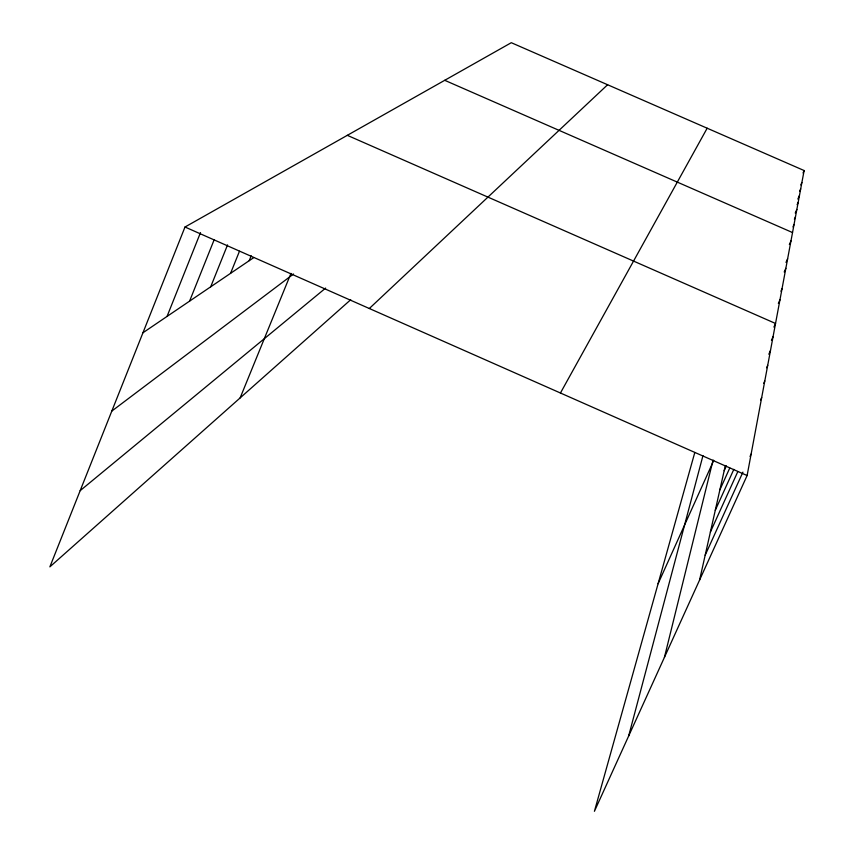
<?xml version="1.0" encoding="UTF-8"?>
<svg xmlns="http://www.w3.org/2000/svg" width="854" height="854" viewBox="0 0 854 854"><rect width="100%" height="100%" fill="white"/><g stroke="black" fill="none" stroke-linecap="round" stroke-linejoin="round"><path stroke-width="1.28" d="M694.804 452.481L594.416 811.3L747.111 475.539L804.126 170.544L511.3 42.7L184.998 227.015L49.874 566.853L350.727 299.711M699.586 580.047L725.345 465.526M664.412 657.409L713.079 460.114M628.651 736.02L702.97 455.62M167.042 316.428L200.498 232.587M189.577 301.142L214.087 239.942M210.703 286.805L227.548 244.906M230.559 273.344L239.462 251.247M249.24 260.673L251.215 255.773M240.134 397.911L290.958 273.387M803.038 172.978L804.126 170.544M800.796 184.966L801.874 182.553M799.611 191.307L800.689 188.905M797.849 199.078L799.461 195.481M797.113 204.714L798.18 202.323M795.245 213.02L796.857 209.433M794.401 219.222L795.469 216.831M792.96 226.918L794.028 224.527M789.352 244.522L790.964 240.913M786 262.413L787.634 258.783M784.207 271.978L785.851 268.327M780.93 291.214L782.018 288.791M778.346 303.383L779.969 299.786M658.092 583.73L713.752 460.391M773.905 327.082L775.539 323.474L347.311 135.327M771.45 340.255L773.073 336.668M768.824 354.239L770.468 350.599M766.614 367.764L767.714 365.341M724.181 470.693L726.37 465.846M763.689 383.382L764.789 380.959M719.858 489.886L729.764 468.013M760.594 399.971L761.693 397.548M715.278 510.297L733.832 469.358M710.389 532.031L737.856 471.504M705.169 555.228L742.927 472.123M750.036 456.463L751.125 454.061M560.438 393.011L707.176 128.217M369.323 308.507L607.61 84.749M80.18 490.655L325.641 288.086M111.821 411.073L293.53 274.006M142.949 332.772L253.638 257.684M444.72 80.308L792.533 232.555M184.998 227.015L747.111 475.539"/></g></svg>
